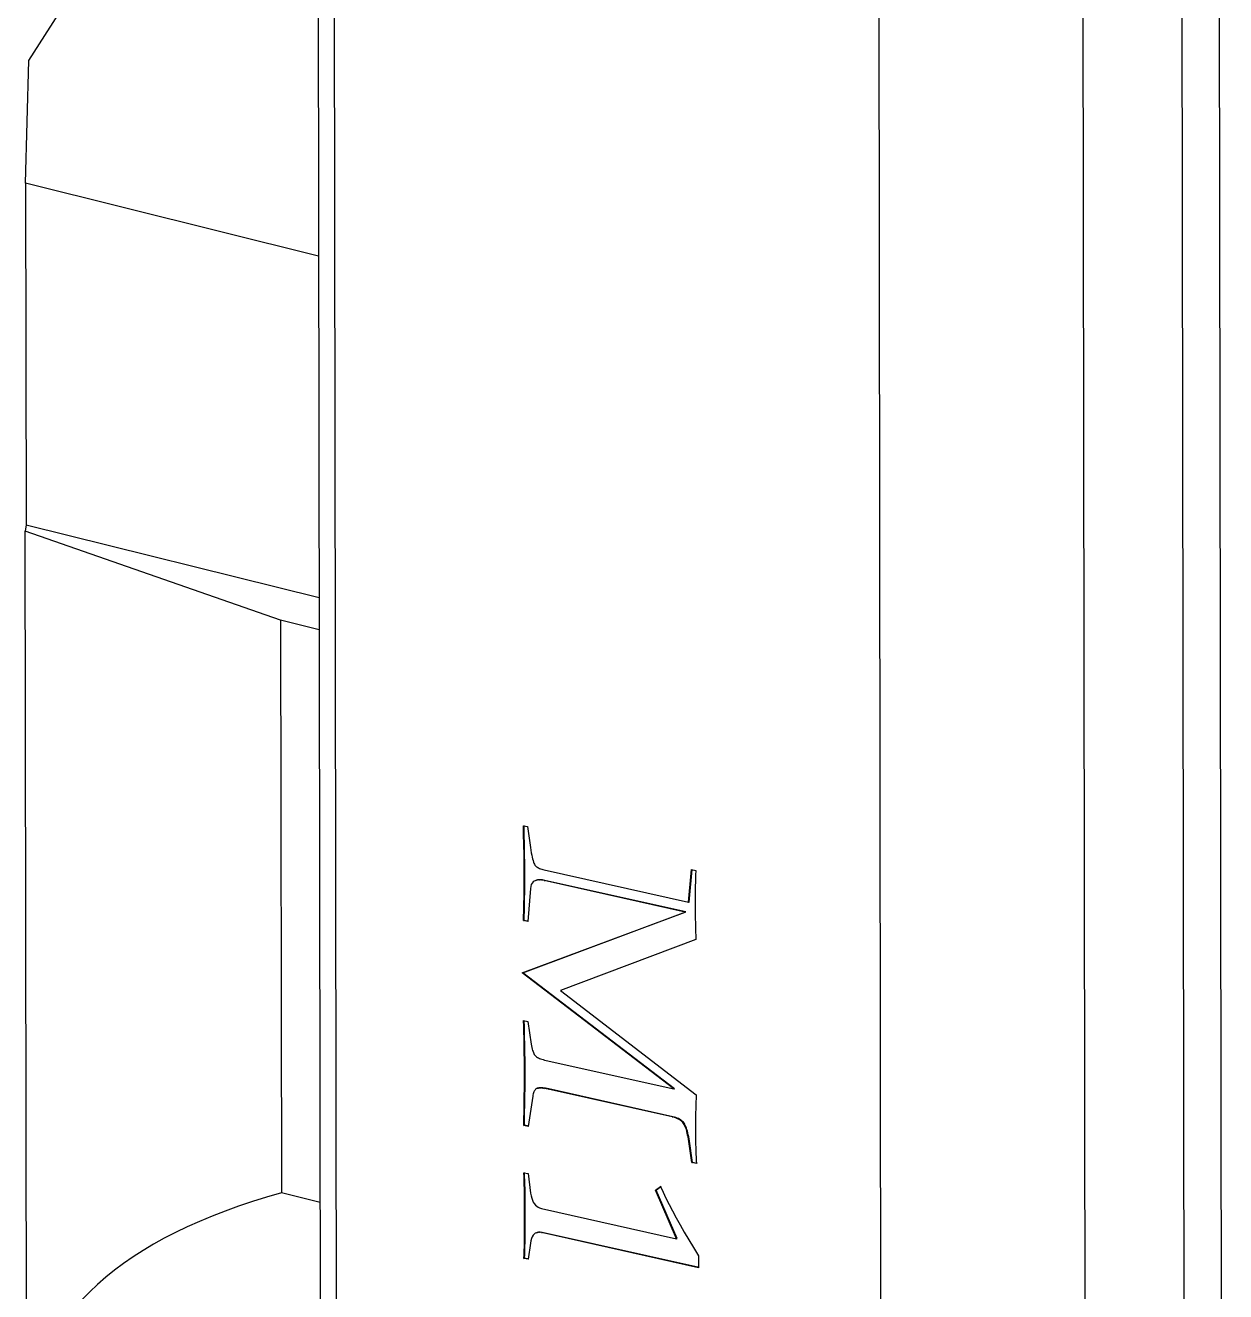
# Model space of a CAD drawing. Header units: millimetres. Extents: x -210 to 210, y -148 to 148.
# Drawn here: x 79.81 to 92.61, y -17.88 to -4.38 of the extents above; entities that cross this region are included whole.
import ezdxf

# ---------------------------------------------------------------- set-up
doc = ezdxf.new("R2010")
doc.units = ezdxf.units.MM
doc.layers.get('0').update_dxf_attribs({"lineweight": 18})

msp = doc.modelspace()

# ---------------------------------------------------------------- linework, layer by layer
at = {"color": 7, "lineweight": 30}
for p, q in [((83.186, -57.086), (83.091, 8.979)), ((88.995, -57.978), (88.901, 7.272)), ((82.922, 6.685), (82.999, -46.747)), ((91.165, -52.627), (91.081, 5.745)), ((92.218, -51.21), (92.137, 5.137)), ((92.613, -50.356), (92.535, 4.131))]:
    msp.add_line(p, q, dxfattribs=at)
at = {"color": 7, "lineweight": 30, "ltscale": 0.067344}
msp.add_line((79.852, -4.754), (81.3, -2.483), dxfattribs=at)
at = {"color": 7, "lineweight": 30, "ltscale": 0.032679}
msp.add_line((79.816, -6.061), (79.852, -4.754), dxfattribs=at)
at = {"color": 7, "lineweight": 30, "ltscale": 0.091078}
msp.add_line((79.816, -6.061), (79.821, -9.704), dxfattribs=at)
at = {"color": 7, "lineweight": 30, "ltscale": 0.08052}
for p, q in [((82.941, -6.838), (79.816, -6.061)), ((79.821, -9.704), (82.947, -10.481))]:
    msp.add_line(p, q, dxfattribs=at)
at = {"color": 7, "lineweight": 30, "ltscale": 0.001686}
msp.add_line((79.821, -9.704), (79.813, -9.771), dxfattribs=at)
at = {"color": 7, "lineweight": 30, "ltscale": 0.237808}
msp.add_line((79.827, -19.283), (79.813, -9.771), dxfattribs=at)
at = {"color": 7, "lineweight": 30, "ltscale": 0.072101}
msp.add_line((82.536, -10.723), (79.813, -9.771), dxfattribs=at)
at = {"color": 7, "lineweight": 30, "ltscale": 0.010598}
msp.add_line((82.947, -10.825), (82.536, -10.723), dxfattribs=at)
at = {"color": 7, "lineweight": 30, "ltscale": 0.152652}
msp.add_line((82.536, -10.723), (82.545, -16.829), dxfattribs=at)
at = {"color": 7, "lineweight": 30, "ltscale": 0.001196}
for p, q in [((85.124, -12.914), (85.17, -12.924)), ((86.918, -13.382), (86.964, -13.392)), ((85.172, -13.936), (85.125, -13.926)), ((85.179, -13.935), (85.132, -13.924)), ((85.127, -14.993), (85.173, -15.003)), ((85.182, -16.119), (85.135, -16.109)), ((86.976, -16.517), (86.929, -16.506)), ((85.129, -16.615), (85.176, -16.625))]:
    msp.add_line(p, q, dxfattribs=at)
at = {"color": 7, "lineweight": 30, "ltscale": 0.001526}
for p, q in [((85.125, -12.975), (85.124, -12.914)), ((85.132, -12.973), (85.131, -12.912))]:
    msp.add_line(p, q, dxfattribs=at)
at = {"color": 7, "lineweight": 30, "ltscale": 0.005585}
msp.add_line((85.17, -12.924), (85.2, -13.146), dxfattribs=at)
at = {"color": 7, "lineweight": 30, "ltscale": 0.001471}
msp.add_line((85.127, -13.033), (85.125, -12.975), dxfattribs=at)
at = {"color": 7, "lineweight": 30, "ltscale": 0.001415}
for p, q in [((85.128, -13.09), (85.127, -13.033)), ((85.135, -13.088), (85.134, -13.032))]:
    msp.add_line(p, q, dxfattribs=at)
at = {"color": 7, "lineweight": 30, "ltscale": 0.001359}
for p, q in [((85.13, -13.144), (85.128, -13.09)), ((85.136, -13.143), (85.135, -13.088))]:
    msp.add_line(p, q, dxfattribs=at)
at = {"color": 7, "lineweight": 30, "ltscale": 0.00147}
msp.add_line((85.134, -13.032), (85.132, -12.973), dxfattribs=at)
at = {"color": 7, "lineweight": 30, "ltscale": 0.001303}
for p, q in [((85.131, -13.197), (85.13, -13.144)), ((85.137, -13.195), (85.136, -13.143))]:
    msp.add_line(p, q, dxfattribs=at)
at = {"color": 7, "lineweight": 30, "ltscale": 0.001248}
for p, q in [((85.131, -13.246), (85.131, -13.197)), ((85.138, -13.245), (85.137, -13.195))]:
    msp.add_line(p, q, dxfattribs=at)
at = {"color": 7, "lineweight": 30, "ltscale": 0.00074334}
msp.add_line((85.2, -13.146), (85.204, -13.175), dxfattribs=at)
at = {"color": 7, "lineweight": 30, "ltscale": 0.000685791}
msp.add_line((85.204, -13.175), (85.208, -13.202), dxfattribs=at)
at = {"color": 7, "lineweight": 30, "ltscale": 0.000628443}
msp.add_line((85.208, -13.202), (85.213, -13.227), dxfattribs=at)
at = {"color": 7, "lineweight": 30, "ltscale": 0.00057181}
msp.add_line((85.213, -13.227), (85.217, -13.249), dxfattribs=at)
at = {"color": 7, "lineweight": 30, "ltscale": 0.001191}
for p, q in [((85.132, -13.294), (85.131, -13.246)), ((85.139, -13.292), (85.138, -13.245)), ((85.127, -13.879), (85.128, -13.831)), ((85.134, -13.877), (85.135, -13.83))]:
    msp.add_line(p, q, dxfattribs=at)
at = {"color": 7, "lineweight": 30, "ltscale": 0.001136}
for p, q in [((85.133, -13.339), (85.132, -13.294)), ((85.139, -13.338), (85.139, -13.292)), ((85.136, -16.832), (85.135, -16.786)), ((85.143, -16.83), (85.142, -16.785))]:
    msp.add_line(p, q, dxfattribs=at)
at = {"color": 7, "lineweight": 30, "ltscale": 0.00108}
for p, q in [((85.133, -13.383), (85.133, -13.339)), ((85.14, -13.381), (85.139, -13.338))]:
    msp.add_line(p, q, dxfattribs=at)
at = {"color": 7, "lineweight": 30, "ltscale": 0.000514832}
msp.add_line((85.217, -13.249), (85.222, -13.269), dxfattribs=at)
at = {"color": 7, "lineweight": 30, "ltscale": 0.000458399}
msp.add_line((85.222, -13.269), (85.227, -13.287), dxfattribs=at)
at = {"color": 7, "lineweight": 30, "ltscale": 0.000403647}
msp.add_line((85.227, -13.287), (85.232, -13.302), dxfattribs=at)
at = {"color": 7, "lineweight": 30, "ltscale": 0.00034921}
msp.add_line((85.232, -13.302), (85.237, -13.315), dxfattribs=at)
at = {"color": 7, "lineweight": 30, "ltscale": 0.000297993}
msp.add_line((85.237, -13.315), (85.243, -13.326), dxfattribs=at)
at = {"color": 7, "lineweight": 30, "ltscale": 0.000247357}
msp.add_line((85.243, -13.326), (85.248, -13.334), dxfattribs=at)
at = {"color": 7, "lineweight": 30, "ltscale": 0.000228643}
msp.add_line((85.248, -13.334), (85.254, -13.341), dxfattribs=at)
at = {"color": 7, "lineweight": 30, "ltscale": 0.000235597}
msp.add_line((85.254, -13.341), (85.261, -13.348), dxfattribs=at)
at = {"color": 7, "lineweight": 30, "ltscale": 0.000245361}
msp.add_line((85.261, -13.348), (85.269, -13.354), dxfattribs=at)
at = {"color": 7, "lineweight": 30, "ltscale": 0.000256125}
msp.add_line((85.269, -13.354), (85.277, -13.359), dxfattribs=at)
at = {"color": 7, "lineweight": 30, "ltscale": 0.000269375}
msp.add_line((85.277, -13.359), (85.286, -13.365), dxfattribs=at)
at = {"color": 7, "lineweight": 30, "ltscale": 0.000283111}
msp.add_line((85.286, -13.365), (85.297, -13.37), dxfattribs=at)
at = {"color": 7, "lineweight": 30, "ltscale": 0.000297512}
msp.add_line((85.297, -13.37), (85.308, -13.374), dxfattribs=at)
at = {"color": 7, "lineweight": 30, "ltscale": 0.001024}
for p, q in [((85.133, -13.424), (85.133, -13.383)), ((85.14, -13.422), (85.14, -13.381))]:
    msp.add_line(p, q, dxfattribs=at)
at = {"color": 7, "lineweight": 30, "ltscale": 0.001339}
for p, q in [((85.133, -13.477), (85.133, -13.424)), ((85.14, -13.476), (85.14, -13.422))]:
    msp.add_line(p, q, dxfattribs=at)
at = {"color": 7, "lineweight": 30, "ltscale": 0.00132}
for p, q in [((85.133, -13.53), (85.133, -13.477)), ((85.14, -13.528), (85.14, -13.476))]:
    msp.add_line(p, q, dxfattribs=at)
at = {"color": 7, "lineweight": 30, "ltscale": 0.000414719}
msp.add_line((85.241, -13.504), (85.228, -13.514), dxfattribs=at)
at = {"color": 7, "lineweight": 30, "ltscale": 0.000434176}
msp.add_line((85.257, -13.497), (85.241, -13.504), dxfattribs=at)
at = {"color": 7, "lineweight": 30, "ltscale": 0.000471867}
for p, q in [((85.275, -13.493), (85.257, -13.497)), ((85.282, -13.492), (85.264, -13.496))]:
    msp.add_line(p, q, dxfattribs=at)
at = {"color": 7, "lineweight": 30, "ltscale": 0.000177196}
for p, q in [((85.257, -13.497), (85.264, -13.496)), ((85.275, -13.493), (85.282, -13.492)), ((85.296, -13.492), (85.303, -13.491)), ((85.346, -13.499), (85.353, -13.497)), ((86.886, -13.73), (86.893, -13.728)), ((86.851, -13.835), (86.858, -13.834)), ((85.3, -15.711), (85.307, -15.71)), ((85.387, -15.723), (85.394, -15.721)), ((86.758, -16.034), (86.765, -16.032)), ((86.795, -16.053), (86.802, -16.052)), ((86.815, -16.07), (86.822, -16.068)), ((85.128, -16.11), (85.135, -16.109)), ((86.831, -16.089), (86.838, -16.087)), ((86.838, -16.1), (86.845, -16.098)), ((86.844, -16.112), (86.851, -16.11)), ((86.872, -16.193), (86.879, -16.191)), ((86.876, -16.213), (86.883, -16.211)), ((86.922, -16.508), (86.929, -16.506)), ((86.532, -16.803), (86.539, -16.802)), ((85.316, -17.254), (85.323, -17.252)), ((86.757, -17.319), (86.764, -17.317))]:
    msp.add_line(p, q, dxfattribs=at)
at = {"color": 7, "lineweight": 30, "ltscale": 0.000524896}
for p, q in [((85.296, -13.492), (85.275, -13.493)), ((85.303, -13.491), (85.282, -13.492))]:
    msp.add_line(p, q, dxfattribs=at)
at = {"color": 7, "lineweight": 30, "ltscale": 0.000590662}
msp.add_line((85.32, -13.494), (85.296, -13.492), dxfattribs=at)
at = {"color": 7, "lineweight": 30, "ltscale": 0.000590658}
msp.add_line((85.327, -13.492), (85.303, -13.491), dxfattribs=at)
at = {"color": 7, "lineweight": 30, "ltscale": 0.0003145}
msp.add_line((85.308, -13.374), (85.32, -13.378), dxfattribs=at)
at = {"color": 7, "lineweight": 30, "ltscale": 0.000332361}
msp.add_line((85.32, -13.378), (85.332, -13.382), dxfattribs=at)
at = {"color": 7, "lineweight": 30, "ltscale": 0.000177252}
for p, q in [((85.32, -13.494), (85.327, -13.492)), ((85.125, -13.926), (85.132, -13.924)), ((85.111, -14.485), (85.118, -14.484)), ((85.312, -15.711), (85.319, -15.71)), ((85.324, -15.712), (85.331, -15.711)), ((86.728, -15.722), (86.735, -15.721)), ((86.728, -16.023), (86.735, -16.022)), ((86.743, -16.028), (86.75, -16.026)), ((86.771, -16.04), (86.778, -16.038)), ((86.784, -16.046), (86.79, -16.044)), ((86.806, -16.061), (86.812, -16.06)), ((86.824, -16.079), (86.83, -16.077)), ((86.856, -16.14), (86.863, -16.139)), ((86.867, -16.174), (86.874, -16.172)), ((86.88, -16.234), (86.887, -16.233)), ((86.884, -16.257), (86.891, -16.255)), ((85.28, -17.252), (85.287, -17.25)), ((85.13, -17.529), (85.137, -17.527))]:
    msp.add_line(p, q, dxfattribs=at)
at = {"color": 7, "lineweight": 30, "ltscale": 0.00066431}
msp.add_line((85.346, -13.499), (85.32, -13.494), dxfattribs=at)
at = {"color": 7, "lineweight": 30, "ltscale": 0.000664333}
msp.add_line((85.353, -13.497), (85.327, -13.492), dxfattribs=at)
at = {"color": 7, "lineweight": 30, "ltscale": 0.0003495}
msp.add_line((85.332, -13.382), (85.346, -13.385), dxfattribs=at)
at = {"color": 7, "lineweight": 30, "ltscale": 0.039455}
msp.add_line((85.346, -13.385), (86.886, -13.73), dxfattribs=at)
at = {"color": 7, "lineweight": 30, "ltscale": 0.038557}
for p, q in [((86.851, -13.835), (85.346, -13.499)), ((86.858, -13.834), (85.353, -13.497))]:
    msp.add_line(p, q, dxfattribs=at)
at = {"color": 7, "lineweight": 30, "ltscale": 0.008747}
for p, q in [((86.886, -13.73), (86.918, -13.382)), ((86.893, -13.728), (86.924, -13.38))]:
    msp.add_line(p, q, dxfattribs=at)
at = {"color": 7, "lineweight": 30, "ltscale": 0.00087234}
msp.add_line((86.959, -13.483), (86.958, -13.517), dxfattribs=at)
at = {"color": 7, "lineweight": 30, "ltscale": 0.000750069}
msp.add_line((86.96, -13.453), (86.959, -13.483), dxfattribs=at)
at = {"color": 7, "lineweight": 30, "ltscale": 0.000628471}
msp.add_line((86.961, -13.428), (86.96, -13.453), dxfattribs=at)
at = {"color": 7, "lineweight": 30, "ltscale": 0.000506865}
msp.add_line((86.963, -13.407), (86.961, -13.428), dxfattribs=at)
at = {"color": 7, "lineweight": 30, "ltscale": 0.000385876}
msp.add_line((86.964, -13.392), (86.963, -13.407), dxfattribs=at)
at = {"color": 7, "lineweight": 30, "ltscale": 0.001265}
for p, q in [((85.131, -13.684), (85.132, -13.633)), ((85.138, -13.682), (85.139, -13.632))]:
    msp.add_line(p, q, dxfattribs=at)
at = {"color": 7, "lineweight": 30, "ltscale": 0.001283}
msp.add_line((85.132, -13.633), (85.133, -13.582), dxfattribs=at)
at = {"color": 7, "lineweight": 30, "ltscale": 0.001302}
for p, q in [((85.133, -13.582), (85.133, -13.53)), ((85.139, -13.58), (85.14, -13.528))]:
    msp.add_line(p, q, dxfattribs=at)
at = {"color": 7, "lineweight": 30, "ltscale": 0.001284}
msp.add_line((85.139, -13.632), (85.139, -13.58), dxfattribs=at)
at = {"color": 7, "lineweight": 30, "ltscale": 0.008854}
msp.add_line((85.2, -13.583), (85.172, -13.936), dxfattribs=at)
at = {"color": 7, "lineweight": 30, "ltscale": 0.000545138}
msp.add_line((85.203, -13.562), (85.2, -13.583), dxfattribs=at)
at = {"color": 7, "lineweight": 30, "ltscale": 0.00048704}
msp.add_line((85.209, -13.543), (85.203, -13.562), dxfattribs=at)
at = {"color": 7, "lineweight": 30, "ltscale": 0.000443536}
msp.add_line((85.217, -13.527), (85.209, -13.543), dxfattribs=at)
at = {"color": 7, "lineweight": 30, "ltscale": 0.000417786}
msp.add_line((85.228, -13.514), (85.217, -13.527), dxfattribs=at)
at = {"color": 7, "lineweight": 30, "ltscale": 0.001238}
msp.add_line((86.957, -13.602), (86.956, -13.651), dxfattribs=at)
at = {"color": 7, "lineweight": 30, "ltscale": 0.000994295}
msp.add_line((86.958, -13.517), (86.957, -13.557), dxfattribs=at)
at = {"color": 7, "lineweight": 30, "ltscale": 0.001116}
msp.add_line((86.957, -13.557), (86.957, -13.602), dxfattribs=at)
at = {"color": 7, "lineweight": 30, "ltscale": 0.001228}
for p, q in [((85.129, -13.783), (85.13, -13.734)), ((85.136, -13.781), (85.137, -13.732))]:
    msp.add_line(p, q, dxfattribs=at)
at = {"color": 7, "lineweight": 30, "ltscale": 0.001246}
for p, q in [((85.13, -13.734), (85.131, -13.684)), ((85.137, -13.732), (85.138, -13.682))]:
    msp.add_line(p, q, dxfattribs=at)
at = {"color": 7, "lineweight": 30, "ltscale": 0.00136}
msp.add_line((86.956, -13.651), (86.956, -13.706), dxfattribs=at)
at = {"color": 7, "lineweight": 30, "ltscale": 0.001483}
msp.add_line((86.956, -13.706), (86.956, -13.765), dxfattribs=at)
at = {"color": 7, "lineweight": 30, "ltscale": 0.001269}
for p, q in [((86.956, -13.765), (86.956, -13.816)), ((85.136, -15.504), (85.136, -15.454)), ((85.143, -15.503), (85.143, -15.452))]:
    msp.add_line(p, q, dxfattribs=at)
at = {"color": 7, "lineweight": 30, "ltscale": 0.046431}
for p, q in [((85.111, -14.485), (86.851, -13.835)), ((85.118, -14.484), (86.858, -13.834))]:
    msp.add_line(p, q, dxfattribs=at)
at = {"color": 7, "lineweight": 30, "ltscale": 0.001173}
for p, q in [((85.125, -13.926), (85.127, -13.879)), ((85.132, -13.924), (85.134, -13.877))]:
    msp.add_line(p, q, dxfattribs=at)
at = {"color": 7, "lineweight": 30, "ltscale": 0.001209}
for p, q in [((85.128, -13.831), (85.129, -13.783)), ((85.135, -13.83), (85.136, -13.781)), ((85.138, -16.974), (85.137, -16.926)), ((85.145, -16.972), (85.144, -16.924))]:
    msp.add_line(p, q, dxfattribs=at)
at = {"color": 7, "lineweight": 30, "ltscale": 0.001188}
msp.add_line((86.956, -13.816), (86.957, -13.863), dxfattribs=at)
at = {"color": 7, "lineweight": 30, "ltscale": 0.001106}
msp.add_line((86.957, -13.863), (86.957, -13.908), dxfattribs=at)
at = {"color": 7, "lineweight": 30, "ltscale": 0.001026}
msp.add_line((86.957, -13.908), (86.958, -13.949), dxfattribs=at)
at = {"color": 7, "lineweight": 30, "ltscale": 0.00094427}
msp.add_line((86.958, -13.949), (86.958, -13.986), dxfattribs=at)
at = {"color": 7, "lineweight": 30, "ltscale": 0.000863959}
msp.add_line((86.958, -13.986), (86.96, -14.021), dxfattribs=at)
at = {"color": 7, "lineweight": 30, "ltscale": 0.000782497}
msp.add_line((86.96, -14.021), (86.961, -14.052), dxfattribs=at)
at = {"color": 7, "lineweight": 30, "ltscale": 0.03861}
msp.add_line((86.965, -14.127), (85.52, -14.671), dxfattribs=at)
at = {"color": 7, "lineweight": 30, "ltscale": 0.000701799}
msp.add_line((86.961, -14.052), (86.962, -14.08), dxfattribs=at)
at = {"color": 7, "lineweight": 30, "ltscale": 0.000621007}
msp.add_line((86.962, -14.08), (86.964, -14.105), dxfattribs=at)
at = {"color": 7, "lineweight": 30, "ltscale": 0.000540542}
msp.add_line((86.964, -14.105), (86.965, -14.127), dxfattribs=at)
at = {"color": 7, "lineweight": 30, "ltscale": 0.0509}
for p, q in [((86.728, -15.722), (85.111, -14.485)), ((86.735, -15.721), (85.118, -14.484))]:
    msp.add_line(p, q, dxfattribs=at)
at = {"color": 7, "lineweight": 30, "ltscale": 0.045658}
msp.add_line((85.52, -14.671), (86.968, -15.784), dxfattribs=at)
at = {"color": 7, "lineweight": 30, "ltscale": 0.001574}
for p, q in [((85.135, -15.054), (85.133, -14.991)), ((85.128, -15.056), (85.127, -14.993))]:
    msp.add_line(p, q, dxfattribs=at)
at = {"color": 7, "lineweight": 30, "ltscale": 0.001536}
for p, q in [((85.13, -15.117), (85.128, -15.056)), ((85.137, -15.115), (85.135, -15.054))]:
    msp.add_line(p, q, dxfattribs=at)
at = {"color": 7, "lineweight": 30, "ltscale": 0.001498}
for p, q in [((85.131, -15.177), (85.13, -15.117)), ((85.138, -15.175), (85.137, -15.115))]:
    msp.add_line(p, q, dxfattribs=at)
at = {"color": 7, "lineweight": 30, "ltscale": 0.006122}
msp.add_line((85.173, -15.003), (85.209, -15.245), dxfattribs=at)
at = {"color": 7, "lineweight": 30, "ltscale": 0.001459}
for p, q in [((85.133, -15.235), (85.131, -15.177)), ((85.139, -15.234), (85.138, -15.175))]:
    msp.add_line(p, q, dxfattribs=at)
at = {"color": 7, "lineweight": 30, "ltscale": 0.001421}
for p, q in [((85.134, -15.292), (85.133, -15.235)), ((85.14, -15.29), (85.139, -15.234))]:
    msp.add_line(p, q, dxfattribs=at)
at = {"color": 7, "lineweight": 30, "ltscale": 0.00045661}
msp.add_line((85.209, -15.245), (85.212, -15.263), dxfattribs=at)
at = {"color": 7, "lineweight": 30, "ltscale": 0.001383}
for p, q in [((85.134, -15.347), (85.134, -15.292)), ((85.141, -15.346), (85.14, -15.29))]:
    msp.add_line(p, q, dxfattribs=at)
at = {"color": 7, "lineweight": 30, "ltscale": 0.001345}
for p, q in [((85.135, -15.401), (85.134, -15.347)), ((85.142, -15.4), (85.141, -15.346)), ((85.134, -15.785), (85.135, -15.731)), ((85.141, -15.783), (85.142, -15.729))]:
    msp.add_line(p, q, dxfattribs=at)
at = {"color": 7, "lineweight": 30, "ltscale": 0.000426521}
msp.add_line((85.212, -15.263), (85.215, -15.28), dxfattribs=at)
at = {"color": 7, "lineweight": 30, "ltscale": 0.00039783}
msp.add_line((85.215, -15.28), (85.219, -15.296), dxfattribs=at)
at = {"color": 7, "lineweight": 30, "ltscale": 0.000368167}
msp.add_line((85.219, -15.296), (85.223, -15.31), dxfattribs=at)
at = {"color": 7, "lineweight": 30, "ltscale": 0.000340955}
msp.add_line((85.223, -15.31), (85.227, -15.323), dxfattribs=at)
at = {"color": 7, "lineweight": 30, "ltscale": 0.000312805}
msp.add_line((85.227, -15.323), (85.231, -15.334), dxfattribs=at)
at = {"color": 7, "lineweight": 30, "ltscale": 0.000287192}
msp.add_line((85.231, -15.334), (85.236, -15.345), dxfattribs=at)
at = {"color": 7, "lineweight": 30, "ltscale": 0.000262674}
msp.add_line((85.236, -15.345), (85.241, -15.354), dxfattribs=at)
at = {"color": 7, "lineweight": 30, "ltscale": 0.000238809}
msp.add_line((85.241, -15.354), (85.247, -15.362), dxfattribs=at)
at = {"color": 7, "lineweight": 30, "ltscale": 0.000218543}
msp.add_line((85.247, -15.362), (85.253, -15.369), dxfattribs=at)
at = {"color": 7, "lineweight": 30, "ltscale": 0.000216664}
msp.add_line((85.253, -15.369), (85.259, -15.374), dxfattribs=at)
at = {"color": 7, "lineweight": 30, "ltscale": 0.000235302}
msp.add_line((85.259, -15.374), (85.266, -15.38), dxfattribs=at)
at = {"color": 7, "lineweight": 30, "ltscale": 0.000255324}
msp.add_line((85.266, -15.38), (85.275, -15.386), dxfattribs=at)
at = {"color": 7, "lineweight": 30, "ltscale": 0.000275155}
msp.add_line((85.275, -15.386), (85.285, -15.391), dxfattribs=at)
at = {"color": 7, "lineweight": 30, "ltscale": 0.000297516}
msp.add_line((85.285, -15.391), (85.296, -15.396), dxfattribs=at)
at = {"color": 7, "lineweight": 30, "ltscale": 0.000322333}
msp.add_line((85.296, -15.396), (85.308, -15.401), dxfattribs=at)
at = {"color": 7, "lineweight": 30, "ltscale": 0.001307}
for p, q in [((85.136, -15.454), (85.135, -15.401)), ((85.143, -15.452), (85.142, -15.4))]:
    msp.add_line(p, q, dxfattribs=at)
at = {"color": 7, "lineweight": 30, "ltscale": 0.00123}
for p, q in [((85.136, -15.554), (85.136, -15.504)), ((85.143, -15.552), (85.143, -15.503))]:
    msp.add_line(p, q, dxfattribs=at)
at = {"color": 7, "lineweight": 30, "ltscale": 0.000344948}
msp.add_line((85.308, -15.401), (85.321, -15.405), dxfattribs=at)
at = {"color": 7, "lineweight": 30, "ltscale": 0.000369664}
msp.add_line((85.321, -15.405), (85.335, -15.409), dxfattribs=at)
at = {"color": 7, "lineweight": 30, "ltscale": 0.000394783}
msp.add_line((85.335, -15.409), (85.35, -15.414), dxfattribs=at)
at = {"color": 7, "lineweight": 30, "ltscale": 0.000420458}
msp.add_line((85.35, -15.414), (85.366, -15.417), dxfattribs=at)
at = {"color": 7, "lineweight": 30, "ltscale": 0.034897}
msp.add_line((85.366, -15.417), (86.728, -15.722), dxfattribs=at)
at = {"color": 7, "lineweight": 30, "ltscale": 0.000965669}
msp.add_line((85.136, -15.592), (85.136, -15.554), dxfattribs=at)
at = {"color": 7, "lineweight": 30, "ltscale": 0.001061}
for p, q in [((85.136, -15.635), (85.136, -15.592)), ((85.143, -15.633), (85.143, -15.59))]:
    msp.add_line(p, q, dxfattribs=at)
at = {"color": 7, "lineweight": 30, "ltscale": 0.001155}
for p, q in [((85.136, -15.681), (85.136, -15.635)), ((85.142, -15.679), (85.143, -15.633))]:
    msp.add_line(p, q, dxfattribs=at)
at = {"color": 7, "lineweight": 30, "ltscale": 0.00096586}
msp.add_line((85.143, -15.59), (85.143, -15.552), dxfattribs=at)
at = {"color": 7, "lineweight": 30, "ltscale": 0.00144}
for p, q in [((85.133, -15.842), (85.134, -15.785)), ((85.14, -15.84), (85.141, -15.783))]:
    msp.add_line(p, q, dxfattribs=at)
at = {"color": 7, "lineweight": 30, "ltscale": 0.00125}
for p, q in [((85.135, -15.731), (85.136, -15.681)), ((85.142, -15.729), (85.142, -15.679))]:
    msp.add_line(p, q, dxfattribs=at)
at = {"color": 7, "lineweight": 30, "ltscale": 0.008121}
msp.add_line((85.224, -15.8), (85.175, -16.121), dxfattribs=at)
at = {"color": 7, "lineweight": 30, "ltscale": 0.000331035}
msp.add_line((85.226, -15.787), (85.224, -15.8), dxfattribs=at)
at = {"color": 7, "lineweight": 30, "ltscale": 0.000307729}
msp.add_line((85.229, -15.775), (85.226, -15.787), dxfattribs=at)
at = {"color": 7, "lineweight": 30, "ltscale": 0.000284042}
msp.add_line((85.233, -15.764), (85.229, -15.775), dxfattribs=at)
at = {"color": 7, "lineweight": 30, "ltscale": 0.000262522}
msp.add_line((85.236, -15.754), (85.233, -15.764), dxfattribs=at)
at = {"color": 7, "lineweight": 30, "ltscale": 0.000240955}
msp.add_line((85.24, -15.745), (85.236, -15.754), dxfattribs=at)
at = {"color": 7, "lineweight": 30, "ltscale": 0.000221778}
msp.add_line((85.245, -15.738), (85.24, -15.745), dxfattribs=at)
at = {"color": 7, "lineweight": 30, "ltscale": 0.000204954}
msp.add_line((85.249, -15.731), (85.245, -15.738), dxfattribs=at)
at = {"color": 7, "lineweight": 30, "ltscale": 0.000190387}
msp.add_line((85.255, -15.725), (85.249, -15.731), dxfattribs=at)
at = {"color": 7, "lineweight": 30, "ltscale": 0.000179059}
msp.add_line((85.26, -15.721), (85.255, -15.725), dxfattribs=at)
at = {"color": 7, "lineweight": 30, "ltscale": 0.000171508}
msp.add_line((85.266, -15.717), (85.26, -15.721), dxfattribs=at)
at = {"color": 7, "lineweight": 30, "ltscale": 0.000178867}
msp.add_line((85.273, -15.715), (85.266, -15.717), dxfattribs=at)
at = {"color": 7, "lineweight": 30, "ltscale": 0.000203629}
msp.add_line((85.281, -15.713), (85.273, -15.715), dxfattribs=at)
at = {"color": 7, "lineweight": 30, "ltscale": 0.000178711}
for p, q in [((85.273, -15.715), (85.28, -15.713)), ((85.29, -15.712), (85.297, -15.71)), ((86.862, -16.156), (86.869, -16.155)), ((85.297, -17.251), (85.304, -17.25))]:
    msp.add_line(p, q, dxfattribs=at)
at = {"color": 7, "lineweight": 30, "ltscale": 0.000203522}
msp.add_line((85.288, -15.711), (85.28, -15.713), dxfattribs=at)
at = {"color": 7, "lineweight": 30, "ltscale": 0.0001786}
msp.add_line((85.281, -15.713), (85.288, -15.711), dxfattribs=at)
at = {"color": 7, "lineweight": 30, "ltscale": 0.000229557}
msp.add_line((85.29, -15.712), (85.281, -15.713), dxfattribs=at)
at = {"color": 7, "lineweight": 30, "ltscale": 0.000229626}
msp.add_line((85.297, -15.71), (85.288, -15.711), dxfattribs=at)
at = {"color": 7, "lineweight": 30, "ltscale": 0.000259175}
msp.add_line((85.3, -15.711), (85.29, -15.712), dxfattribs=at)
at = {"color": 7, "lineweight": 30, "ltscale": 0.000257638}
msp.add_line((85.307, -15.71), (85.297, -15.71), dxfattribs=at)
at = {"color": 7, "lineweight": 30, "ltscale": 0.000287024}
msp.add_line((85.312, -15.711), (85.3, -15.711), dxfattribs=at)
at = {"color": 7, "lineweight": 30, "ltscale": 0.00028703}
msp.add_line((85.319, -15.71), (85.307, -15.71), dxfattribs=at)
at = {"color": 7, "lineweight": 30, "ltscale": 0.000318967}
for p, q in [((85.324, -15.712), (85.312, -15.711)), ((85.331, -15.711), (85.319, -15.71))]:
    msp.add_line(p, q, dxfattribs=at)
at = {"color": 7, "lineweight": 30, "ltscale": 0.000348579}
msp.add_line((85.338, -15.714), (85.324, -15.712), dxfattribs=at)
at = {"color": 7, "lineweight": 30, "ltscale": 0.000350114}
msp.add_line((85.345, -15.712), (85.331, -15.711), dxfattribs=at)
at = {"color": 7, "lineweight": 30, "ltscale": 0.000178655}
for p, q in [((85.338, -15.714), (85.345, -15.712)), ((85.37, -15.719), (85.377, -15.718)), ((86.711, -16.019), (86.718, -16.018)), ((85.264, -17.255), (85.271, -17.253))]:
    msp.add_line(p, q, dxfattribs=at)
at = {"color": 7, "lineweight": 30, "ltscale": 0.000381816}
msp.add_line((85.353, -15.716), (85.338, -15.714), dxfattribs=at)
at = {"color": 7, "lineweight": 30, "ltscale": 0.000380317}
msp.add_line((85.36, -15.715), (85.345, -15.712), dxfattribs=at)
at = {"color": 7, "lineweight": 30, "ltscale": 0.00017714}
for p, q in [((85.353, -15.716), (85.36, -15.715)), ((86.851, -16.126), (86.857, -16.124))]:
    msp.add_line(p, q, dxfattribs=at)
at = {"color": 7, "lineweight": 30, "ltscale": 0.000413921}
msp.add_line((85.37, -15.719), (85.353, -15.716), dxfattribs=at)
at = {"color": 7, "lineweight": 30, "ltscale": 0.00041541}
msp.add_line((85.377, -15.718), (85.36, -15.715), dxfattribs=at)
at = {"color": 7, "lineweight": 30, "ltscale": 0.000447918}
msp.add_line((85.387, -15.723), (85.37, -15.719), dxfattribs=at)
at = {"color": 7, "lineweight": 30, "ltscale": 0.000446411}
msp.add_line((85.394, -15.721), (85.377, -15.718), dxfattribs=at)
at = {"color": 7, "lineweight": 30, "ltscale": 0.033924}
msp.add_line((86.711, -16.019), (85.387, -15.723), dxfattribs=at)
at = {"color": 7, "lineweight": 30, "ltscale": 0.033925}
msp.add_line((86.718, -16.018), (85.394, -15.721), dxfattribs=at)
at = {"color": 7, "lineweight": 30, "ltscale": 0.000948759}
msp.add_line((86.968, -15.784), (86.966, -15.822), dxfattribs=at)
at = {"color": 7, "lineweight": 30, "ltscale": 0.001629}
for p, q in [((85.131, -15.969), (85.132, -15.904)), ((85.138, -15.967), (85.139, -15.902))]:
    msp.add_line(p, q, dxfattribs=at)
at = {"color": 7, "lineweight": 30, "ltscale": 0.001534}
msp.add_line((85.132, -15.904), (85.133, -15.842), dxfattribs=at)
at = {"color": 7, "lineweight": 30, "ltscale": 0.001535}
msp.add_line((85.139, -15.902), (85.14, -15.84), dxfattribs=at)
at = {"color": 7, "lineweight": 30, "ltscale": 0.000952163}
msp.add_line((86.962, -15.936), (86.961, -15.974), dxfattribs=at)
at = {"color": 7, "lineweight": 30, "ltscale": 0.000951661}
msp.add_line((86.963, -15.898), (86.962, -15.936), dxfattribs=at)
at = {"color": 7, "lineweight": 30, "ltscale": 0.000950417}
msp.add_line((86.965, -15.86), (86.963, -15.898), dxfattribs=at)
at = {"color": 7, "lineweight": 30, "ltscale": 0.000949959}
msp.add_line((86.966, -15.822), (86.965, -15.86), dxfattribs=at)
at = {"color": 7, "lineweight": 30, "ltscale": 0.001819}
for p, q in [((85.128, -16.11), (85.13, -16.038)), ((85.135, -16.109), (85.137, -16.036))]:
    msp.add_line(p, q, dxfattribs=at)
at = {"color": 7, "lineweight": 30, "ltscale": 0.001724}
for p, q in [((85.13, -16.038), (85.131, -15.969)), ((85.137, -16.036), (85.138, -15.967))]:
    msp.add_line(p, q, dxfattribs=at)
at = {"color": 7, "lineweight": 30, "ltscale": 0.000424379}
msp.add_line((86.728, -16.023), (86.711, -16.019), dxfattribs=at)
at = {"color": 7, "lineweight": 30, "ltscale": 0.000422845}
msp.add_line((86.735, -16.022), (86.718, -16.018), dxfattribs=at)
at = {"color": 7, "lineweight": 30, "ltscale": 0.000402833}
for p, q in [((86.743, -16.028), (86.728, -16.023)), ((86.75, -16.026), (86.735, -16.022))]:
    msp.add_line(p, q, dxfattribs=at)
at = {"color": 7, "lineweight": 30, "ltscale": 0.00038536}
msp.add_line((86.758, -16.034), (86.743, -16.028), dxfattribs=at)
at = {"color": 7, "lineweight": 30, "ltscale": 0.000385417}
msp.add_line((86.765, -16.032), (86.75, -16.026), dxfattribs=at)
at = {"color": 7, "lineweight": 30, "ltscale": 0.000368094}
msp.add_line((86.771, -16.04), (86.758, -16.034), dxfattribs=at)
at = {"color": 7, "lineweight": 30, "ltscale": 0.000368026}
msp.add_line((86.778, -16.038), (86.765, -16.032), dxfattribs=at)
at = {"color": 7, "lineweight": 30, "ltscale": 0.000353771}
for p, q in [((86.784, -16.046), (86.771, -16.04)), ((86.79, -16.044), (86.778, -16.038))]:
    msp.add_line(p, q, dxfattribs=at)
at = {"color": 7, "lineweight": 30, "ltscale": 0.000339826}
msp.add_line((86.795, -16.053), (86.784, -16.046), dxfattribs=at)
at = {"color": 7, "lineweight": 30, "ltscale": 0.000339919}
msp.add_line((86.802, -16.052), (86.79, -16.044), dxfattribs=at)
at = {"color": 7, "lineweight": 30, "ltscale": 0.000328311}
msp.add_line((86.806, -16.061), (86.795, -16.053), dxfattribs=at)
at = {"color": 7, "lineweight": 30, "ltscale": 0.000328204}
msp.add_line((86.812, -16.06), (86.802, -16.052), dxfattribs=at)
at = {"color": 7, "lineweight": 30, "ltscale": 0.000320046}
msp.add_line((86.815, -16.07), (86.806, -16.061), dxfattribs=at)
at = {"color": 7, "lineweight": 30, "ltscale": 0.000320166}
msp.add_line((86.822, -16.068), (86.812, -16.06), dxfattribs=at)
at = {"color": 7, "lineweight": 30, "ltscale": 0.00031346}
msp.add_line((86.824, -16.079), (86.815, -16.07), dxfattribs=at)
at = {"color": 7, "lineweight": 30, "ltscale": 0.000313327}
msp.add_line((86.83, -16.077), (86.822, -16.068), dxfattribs=at)
at = {"color": 7, "lineweight": 30, "ltscale": 0.000953996}
msp.add_line((86.961, -16.012), (86.96, -16.05), dxfattribs=at)
at = {"color": 7, "lineweight": 30, "ltscale": 0.000955261}
msp.add_line((86.96, -16.05), (86.96, -16.088), dxfattribs=at)
at = {"color": 7, "lineweight": 30, "ltscale": 0.00095345}
msp.add_line((86.961, -15.974), (86.961, -16.012), dxfattribs=at)
at = {"color": 7, "lineweight": 30, "ltscale": 0.001195}
for p, q in [((85.175, -16.121), (85.128, -16.11)), ((86.969, -16.518), (86.922, -16.508)), ((85.177, -17.539), (85.13, -17.529)), ((85.184, -17.538), (85.137, -17.527))]:
    msp.add_line(p, q, dxfattribs=at)
at = {"color": 7, "lineweight": 30, "ltscale": 0.000309085}
msp.add_line((86.831, -16.089), (86.824, -16.079), dxfattribs=at)
at = {"color": 7, "lineweight": 30, "ltscale": 0.00030923}
msp.add_line((86.838, -16.087), (86.83, -16.077), dxfattribs=at)
at = {"color": 7, "lineweight": 30, "ltscale": 0.000319953}
for p, q in [((86.838, -16.1), (86.831, -16.089)), ((86.845, -16.098), (86.838, -16.087))]:
    msp.add_line(p, q, dxfattribs=at)
at = {"color": 7, "lineweight": 30, "ltscale": 0.000344872}
for p, q in [((86.844, -16.112), (86.838, -16.1)), ((86.851, -16.11), (86.845, -16.098))]:
    msp.add_line(p, q, dxfattribs=at)
at = {"color": 7, "lineweight": 30, "ltscale": 0.000370416}
msp.add_line((86.851, -16.126), (86.844, -16.112), dxfattribs=at)
at = {"color": 7, "lineweight": 30, "ltscale": 0.000370585}
msp.add_line((86.857, -16.124), (86.851, -16.11), dxfattribs=at)
at = {"color": 7, "lineweight": 30, "ltscale": 0.000397477}
msp.add_line((86.856, -16.14), (86.851, -16.126), dxfattribs=at)
at = {"color": 7, "lineweight": 30, "ltscale": 0.000426016}
msp.add_line((86.862, -16.156), (86.856, -16.14), dxfattribs=at)
at = {"color": 7, "lineweight": 30, "ltscale": 0.000397129}
msp.add_line((86.863, -16.139), (86.857, -16.124), dxfattribs=at)
at = {"color": 7, "lineweight": 30, "ltscale": 0.000455324}
msp.add_line((86.867, -16.174), (86.862, -16.156), dxfattribs=at)
at = {"color": 7, "lineweight": 30, "ltscale": 0.000426581}
msp.add_line((86.869, -16.155), (86.863, -16.139), dxfattribs=at)
at = {"color": 7, "lineweight": 30, "ltscale": 0.000484625}
msp.add_line((86.872, -16.193), (86.867, -16.174), dxfattribs=at)
at = {"color": 7, "lineweight": 30, "ltscale": 0.00045482}
msp.add_line((86.874, -16.172), (86.869, -16.155), dxfattribs=at)
at = {"color": 7, "lineweight": 30, "ltscale": 0.000515089}
for p, q in [((86.876, -16.213), (86.872, -16.193)), ((86.883, -16.211), (86.879, -16.191))]:
    msp.add_line(p, q, dxfattribs=at)
at = {"color": 7, "lineweight": 30, "ltscale": 0.000484808}
msp.add_line((86.879, -16.191), (86.874, -16.172), dxfattribs=at)
at = {"color": 7, "lineweight": 30, "ltscale": 0.000955844}
msp.add_line((86.96, -16.088), (86.959, -16.126), dxfattribs=at)
at = {"color": 7, "lineweight": 30, "ltscale": 0.000957288}
msp.add_line((86.959, -16.126), (86.959, -16.165), dxfattribs=at)
at = {"color": 7, "lineweight": 30, "ltscale": 0.000932231}
msp.add_line((86.959, -16.165), (86.96, -16.202), dxfattribs=at)
at = {"color": 7, "lineweight": 30, "ltscale": 0.000921835}
msp.add_line((86.96, -16.202), (86.96, -16.239), dxfattribs=at)
at = {"color": 7, "lineweight": 30, "ltscale": 0.000545875}
msp.add_line((86.88, -16.234), (86.876, -16.213), dxfattribs=at)
at = {"color": 7, "lineweight": 30, "ltscale": 0.000577248}
for p, q in [((86.884, -16.257), (86.88, -16.234)), ((86.891, -16.255), (86.887, -16.233))]:
    msp.add_line(p, q, dxfattribs=at)
at = {"color": 7, "lineweight": 30, "ltscale": 0.00054569}
msp.add_line((86.887, -16.233), (86.883, -16.211), dxfattribs=at)
at = {"color": 7, "lineweight": 30, "ltscale": 0.006342}
for p, q in [((86.922, -16.508), (86.884, -16.257)), ((86.929, -16.506), (86.891, -16.255))]:
    msp.add_line(p, q, dxfattribs=at)
at = {"color": 7, "lineweight": 30, "ltscale": 0.000911369}
msp.add_line((86.96, -16.239), (86.96, -16.275), dxfattribs=at)
at = {"color": 7, "lineweight": 30, "ltscale": 0.000900454}
msp.add_line((86.96, -16.275), (86.961, -16.311), dxfattribs=at)
at = {"color": 7, "lineweight": 30, "ltscale": 0.000889645}
msp.add_line((86.961, -16.311), (86.962, -16.347), dxfattribs=at)
at = {"color": 7, "lineweight": 30, "ltscale": 0.000879166}
msp.add_line((86.962, -16.347), (86.963, -16.382), dxfattribs=at)
at = {"color": 7, "lineweight": 30, "ltscale": 0.000868398}
msp.add_line((86.963, -16.382), (86.964, -16.417), dxfattribs=at)
at = {"color": 7, "lineweight": 30, "ltscale": 0.000858168}
msp.add_line((86.964, -16.417), (86.966, -16.451), dxfattribs=at)
at = {"color": 7, "lineweight": 30, "ltscale": 0.000847445}
msp.add_line((86.966, -16.451), (86.967, -16.485), dxfattribs=at)
at = {"color": 7, "lineweight": 30, "ltscale": 0.000836931}
msp.add_line((86.967, -16.485), (86.969, -16.518), dxfattribs=at)
at = {"color": 7, "lineweight": 30, "ltscale": 0.001039}
for p, q in [((85.131, -16.656), (85.129, -16.615)), ((85.138, -16.654), (85.136, -16.613))]:
    msp.add_line(p, q, dxfattribs=at)
at = {"color": 7, "lineweight": 30, "ltscale": 0.001063}
for p, q in [((85.132, -16.699), (85.131, -16.656)), ((85.139, -16.697), (85.138, -16.654))]:
    msp.add_line(p, q, dxfattribs=at)
at = {"color": 7, "lineweight": 30, "ltscale": 0.001088}
msp.add_line((85.134, -16.742), (85.132, -16.699), dxfattribs=at)
at = {"color": 7, "lineweight": 30, "ltscale": 0.001112}
for p, q in [((85.135, -16.786), (85.134, -16.742)), ((85.142, -16.785), (85.14, -16.74))]:
    msp.add_line(p, q, dxfattribs=at)
at = {"color": 7, "lineweight": 30, "ltscale": 0.001087}
msp.add_line((85.14, -16.74), (85.139, -16.697), dxfattribs=at)
at = {"color": 7, "lineweight": 30, "ltscale": 0.005269}
msp.add_line((85.176, -16.625), (85.202, -16.834), dxfattribs=at)
at = {"color": 7, "lineweight": 30, "ltscale": 0.010597}
msp.add_line((82.956, -16.932), (82.545, -16.829), dxfattribs=at)
at = {"color": 7, "lineweight": 30, "ltscale": 0.00116}
for p, q in [((85.137, -16.878), (85.136, -16.832)), ((85.144, -16.877), (85.143, -16.83))]:
    msp.add_line(p, q, dxfattribs=at)
at = {"color": 7, "lineweight": 30, "ltscale": 0.001185}
for p, q in [((85.137, -16.926), (85.137, -16.878)), ((85.144, -16.924), (85.144, -16.877))]:
    msp.add_line(p, q, dxfattribs=at)
at = {"color": 7, "lineweight": 30, "ltscale": 0.000687308}
msp.add_line((85.202, -16.834), (85.207, -16.861), dxfattribs=at)
at = {"color": 7, "lineweight": 30, "ltscale": 0.000636274}
msp.add_line((85.207, -16.861), (85.213, -16.886), dxfattribs=at)
at = {"color": 7, "lineweight": 30, "ltscale": 0.001741}
msp.add_line((86.532, -16.803), (86.587, -16.761), dxfattribs=at)
at = {"color": 7, "lineweight": 30, "ltscale": 0.01406}
for p, q in [((86.757, -17.319), (86.532, -16.803)), ((86.764, -17.317), (86.539, -16.802))]:
    msp.add_line(p, q, dxfattribs=at)
at = {"color": 7, "lineweight": 30, "ltscale": 0.001742}
msp.add_line((86.539, -16.802), (86.594, -16.759), dxfattribs=at)
at = {"color": 7, "lineweight": 30, "ltscale": 0.00168}
msp.add_line((86.587, -16.761), (86.615, -16.822), dxfattribs=at)
at = {"color": 7, "lineweight": 30, "ltscale": 0.001773}
msp.add_line((86.615, -16.822), (86.645, -16.886), dxfattribs=at)
at = {"color": 7, "lineweight": 30, "ltscale": 0.001234}
for p, q in [((85.138, -17.023), (85.138, -16.974)), ((85.145, -17.022), (85.145, -16.972))]:
    msp.add_line(p, q, dxfattribs=at)
at = {"color": 7, "lineweight": 30, "ltscale": 0.000588886}
msp.add_line((85.213, -16.886), (85.221, -16.908), dxfattribs=at)
at = {"color": 7, "lineweight": 30, "ltscale": 0.000546928}
msp.add_line((85.221, -16.908), (85.23, -16.928), dxfattribs=at)
at = {"color": 7, "lineweight": 30, "ltscale": 0.000510422}
msp.add_line((85.23, -16.928), (85.241, -16.945), dxfattribs=at)
at = {"color": 7, "lineweight": 30, "ltscale": 0.000482338}
msp.add_line((85.241, -16.945), (85.253, -16.96), dxfattribs=at)
at = {"color": 7, "lineweight": 30, "ltscale": 0.000464538}
msp.add_line((85.253, -16.96), (85.267, -16.973), dxfattribs=at)
at = {"color": 7, "lineweight": 30, "ltscale": 0.000453245}
msp.add_line((85.267, -16.973), (85.282, -16.983), dxfattribs=at)
at = {"color": 7, "lineweight": 30, "ltscale": 0.000456629}
msp.add_line((85.282, -16.983), (85.298, -16.991), dxfattribs=at)
at = {"color": 7, "lineweight": 30, "ltscale": 0.000468021}
msp.add_line((85.298, -16.991), (85.316, -16.996), dxfattribs=at)
at = {"color": 7, "lineweight": 30, "ltscale": 0.036914}
msp.add_line((85.316, -16.996), (86.757, -17.319), dxfattribs=at)
at = {"color": 7, "lineweight": 30, "ltscale": 0.001868}
msp.add_line((86.645, -16.886), (86.679, -16.953), dxfattribs=at)
at = {"color": 7, "lineweight": 30, "ltscale": 0.001962}
msp.add_line((86.679, -16.953), (86.715, -17.023), dxfattribs=at)
at = {"color": 7, "lineweight": 30, "ltscale": 0.001258}
for p, q in [((85.138, -17.074), (85.138, -17.023)), ((85.145, -17.072), (85.145, -17.022))]:
    msp.add_line(p, q, dxfattribs=at)
at = {"color": 7, "lineweight": 30, "ltscale": 0.001257}
for p, q in [((85.138, -17.124), (85.138, -17.074)), ((85.145, -17.122), (85.145, -17.072))]:
    msp.add_line(p, q, dxfattribs=at)
at = {"color": 7, "lineweight": 30, "ltscale": 0.001231}
for p, q in [((85.138, -17.173), (85.138, -17.124)), ((85.145, -17.171), (85.145, -17.122))]:
    msp.add_line(p, q, dxfattribs=at)
at = {"color": 7, "lineweight": 30, "ltscale": 0.002056}
msp.add_line((86.715, -17.023), (86.754, -17.095), dxfattribs=at)
at = {"color": 7, "lineweight": 30, "ltscale": 0.002153}
msp.add_line((86.754, -17.095), (86.796, -17.171), dxfattribs=at)
at = {"color": 7, "lineweight": 30, "ltscale": 0.001151}
msp.add_line((85.136, -17.315), (85.137, -17.268), dxfattribs=at)
at = {"color": 7, "lineweight": 30, "ltscale": 0.001178}
for p, q in [((85.137, -17.268), (85.138, -17.221)), ((85.144, -17.267), (85.145, -17.22))]:
    msp.add_line(p, q, dxfattribs=at)
at = {"color": 7, "lineweight": 30, "ltscale": 0.001204}
for p, q in [((85.138, -17.221), (85.138, -17.173)), ((85.145, -17.22), (85.145, -17.171))]:
    msp.add_line(p, q, dxfattribs=at)
at = {"color": 7, "lineweight": 30, "ltscale": 0.001152}
msp.add_line((85.143, -17.313), (85.144, -17.267), dxfattribs=at)
at = {"color": 7, "lineweight": 30, "ltscale": 0.000455537}
msp.add_line((85.227, -17.283), (85.218, -17.299), dxfattribs=at)
at = {"color": 7, "lineweight": 30, "ltscale": 0.000415376}
msp.add_line((85.238, -17.271), (85.227, -17.283), dxfattribs=at)
at = {"color": 7, "lineweight": 30, "ltscale": 0.000392169}
msp.add_line((85.25, -17.261), (85.238, -17.271), dxfattribs=at)
at = {"color": 7, "lineweight": 30, "ltscale": 0.000387054}
msp.add_line((85.264, -17.255), (85.25, -17.261), dxfattribs=at)
at = {"color": 7, "lineweight": 30, "ltscale": 0.000402549}
msp.add_line((85.28, -17.252), (85.264, -17.255), dxfattribs=at)
at = {"color": 7, "lineweight": 30, "ltscale": 0.000401124}
msp.add_line((85.287, -17.25), (85.271, -17.253), dxfattribs=at)
at = {"color": 7, "lineweight": 30, "ltscale": 0.000434268}
msp.add_line((85.297, -17.251), (85.28, -17.252), dxfattribs=at)
at = {"color": 7, "lineweight": 30, "ltscale": 0.000435791}
msp.add_line((85.304, -17.25), (85.287, -17.25), dxfattribs=at)
at = {"color": 7, "lineweight": 30, "ltscale": 0.000481437}
msp.add_line((85.316, -17.254), (85.297, -17.251), dxfattribs=at)
at = {"color": 7, "lineweight": 30, "ltscale": 0.000479937}
msp.add_line((85.323, -17.252), (85.304, -17.25), dxfattribs=at)
at = {"color": 7, "lineweight": 30, "ltscale": 0.042892}
for p, q in [((86.991, -17.629), (85.316, -17.254)), ((86.998, -17.627), (85.323, -17.252))]:
    msp.add_line(p, q, dxfattribs=at)
at = {"color": 7, "lineweight": 30, "ltscale": 0.002248}
msp.add_line((86.796, -17.171), (86.84, -17.249), dxfattribs=at)
at = {"color": 7, "lineweight": 30, "ltscale": 0.002344}
msp.add_line((86.84, -17.249), (86.887, -17.33), dxfattribs=at)
at = {"color": 7, "lineweight": 30, "ltscale": 0.001073}
for p, q in [((85.133, -17.446), (85.135, -17.403)), ((85.14, -17.445), (85.141, -17.402))]:
    msp.add_line(p, q, dxfattribs=at)
at = {"color": 7, "lineweight": 30, "ltscale": 0.001099}
for p, q in [((85.135, -17.403), (85.136, -17.36)), ((85.141, -17.402), (85.142, -17.358))]:
    msp.add_line(p, q, dxfattribs=at)
at = {"color": 7, "lineweight": 30, "ltscale": 0.001125}
for p, q in [((85.136, -17.36), (85.136, -17.315)), ((85.142, -17.358), (85.143, -17.313))]:
    msp.add_line(p, q, dxfattribs=at)
at = {"color": 7, "lineweight": 30, "ltscale": 0.004402}
msp.add_line((85.2, -17.365), (85.177, -17.539), dxfattribs=at)
at = {"color": 7, "lineweight": 30, "ltscale": 0.000634608}
msp.add_line((85.204, -17.34), (85.2, -17.365), dxfattribs=at)
at = {"color": 7, "lineweight": 30, "ltscale": 0.000567656}
msp.add_line((85.21, -17.318), (85.204, -17.34), dxfattribs=at)
at = {"color": 7, "lineweight": 30, "ltscale": 0.000506541}
msp.add_line((85.218, -17.299), (85.21, -17.318), dxfattribs=at)
at = {"color": 7, "lineweight": 30, "ltscale": 0.00244}
msp.add_line((86.887, -17.33), (86.938, -17.413), dxfattribs=at)
at = {"color": 7, "lineweight": 30, "ltscale": 0.002537}
msp.add_line((86.938, -17.413), (86.991, -17.5), dxfattribs=at)
at = {"color": 7, "lineweight": 30, "ltscale": 0.00102}
for p, q in [((85.13, -17.529), (85.132, -17.488)), ((85.137, -17.527), (85.139, -17.486))]:
    msp.add_line(p, q, dxfattribs=at)
at = {"color": 7, "lineweight": 30, "ltscale": 0.001046}
msp.add_line((85.132, -17.488), (85.133, -17.446), dxfattribs=at)
at = {"color": 7, "lineweight": 30, "ltscale": 0.001047}
msp.add_line((85.139, -17.486), (85.14, -17.445), dxfattribs=at)
at = {"color": 7, "lineweight": 30, "ltscale": 0.003224}
msp.add_line((86.991, -17.5), (86.991, -17.629), dxfattribs=at)
at = {"color": 7, "lineweight": 30}
msp.add_ellipse((110.437, -30.194), major_axis=(30.481, -11.494), ratio=0.252114, start_param=2.811262, end_param=3.213608, dxfattribs=at)

doc.saveas('drawing.dxf')
